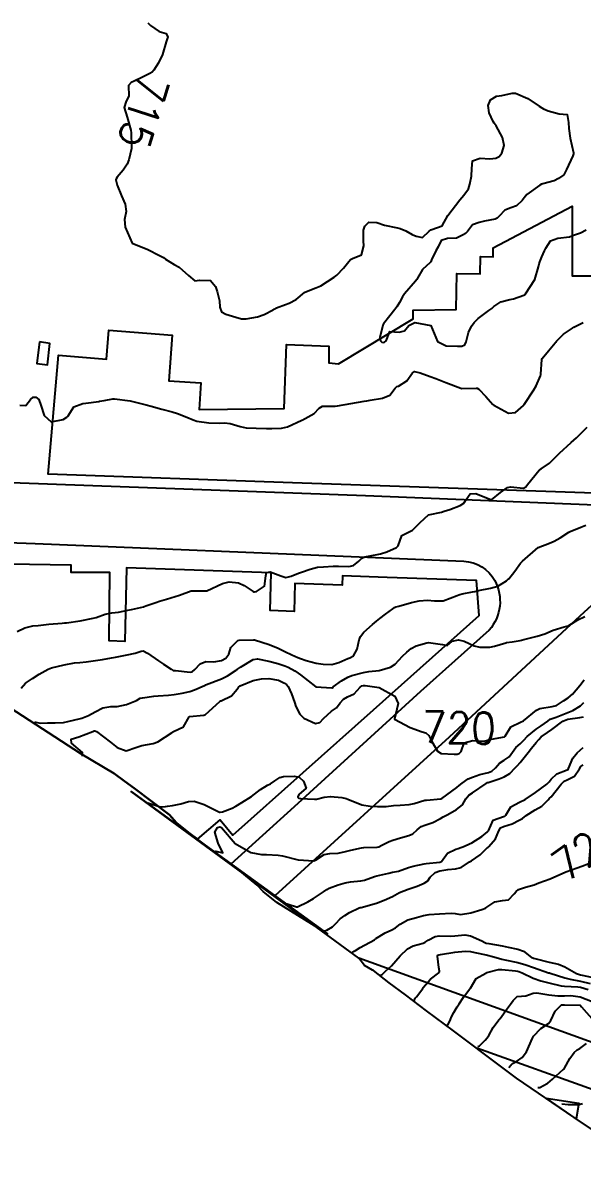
# Model space of a CAD drawing. Header units: metres. Extents: x 307586 to 320046, y 7427249 to 7434250.
# Drawn here: x 310644.1 to 310715.1, y 7432285.9 to 7432430.4 of the extents above; entities that cross this region are included whole.
import ezdxf
from ezdxf.enums import TextEntityAlignment as Align

# ---------------------------------------------------------------- set-up
doc = ezdxf.new("R2010")
doc.units = ezdxf.units.M
doc.header["$MEASUREMENT"] = 0
for name, color, linetype in [('Area', 45, 'Continuous'), ('Cotas', 45, 'Continuous'), ('Curvas de Nivel 1m', 11, 'Continuous'), ('Curvas de Nivel 5m', 15, 'Continuous'), ('Edificações', 30, 'Continuous'), ('Vias Primárias', 230, 'Continuous'), ('Vias Secundárias', 230, 'Continuous')]:
    doc.layers.add(name, color=color, linetype=linetype)
doc.styles.add('Style-STANDARD', font='STANDARD.shx')

msp = doc.modelspace()

# ---------------------------------------------------------------- linework, layer by layer
at = {"layer": 'Area'}
msp.add_polyline3d([(310722.31, 7432285.95, 733.69), (310714.03, 7432291.51, 731.86), (310706.73, 7432296.48, 730.23), (310704.68, 7432298.03, 729.83), (310698.73, 7432302.48, 728.44), (310695.31, 7432305.05, 737.09), (310692.64, 7432307.05, 742.16), (310690.56, 7432308.58, 741.27), (310688.57, 7432310.14, 744.91), (310688.46, 7432310.21, 745.88), (310687.41, 7432310.79, 737.13), (310686.69, 7432311.71, 745.77), (310657.82, 7432332.87, 724.09), (310682.75, 7432314.8, 724.23), (310681.65, 7432315.47, 729.42), (310676.28, 7432318.76, 722.34), (310674.58, 7432320.16, 722.42), (310673.82, 7432320.99, 730.78), (310671.39, 7432322.95, 721.88), (310665.25, 7432327.54, 721.49), (310663.57, 7432328.91, 721), (310662.69, 7432329.89, 724.6), (310658.21, 7432333.29, 720.12), (310656.98, 7432334.17, 720.12), (310655.65, 7432335.16, 722.49), (310651.37, 7432337.7, 722), (310642.46, 7432343.49, 721.32)], dxfattribs=at)
at = {"layer": 'Curvas de Nivel 1m', "flags": 128}
for points, elevation in [([(310643.69, 7432381.91), (310644.45, 7432381.84), (310645.05, 7432382.6), (310645.39, 7432382.91), (310645.71, 7432382.9), (310646.1, 7432382.59), (310646.37, 7432381.91), (310646.76, 7432380.58), (310647.66, 7432379.76), (310649.2, 7432380.07), (310649.67, 7432380.37), (310649.76, 7432380.45), (310649.82, 7432380.54), (310650.55, 7432381.67), (310651.7, 7432382.12), (310652.05, 7432382.16), (310653.7, 7432382.36), (310653.81, 7432382.38), (310654.37, 7432382.48), (310655.48, 7432382.7), (310655.71, 7432382.71), (310657.7, 7432382.45), (310659.7, 7432381.92), (310660.36, 7432381.75), (310661.69, 7432381.4), (310663.03, 7432381.03), (310663.68, 7432380.83), (310664.88, 7432380.36), (310665.67, 7432380.02), (310666.14, 7432379.87), (310667.67, 7432379.65), (310668.98, 7432379.62), (310669.67, 7432379.66), (310670.4, 7432379.56), (310671.66, 7432379.18), (310672.42, 7432379.03), (310673.66, 7432378.97), (310674.97, 7432378.92), (310675.66, 7432378.92), (310676.91, 7432378.97), (310677.66, 7432379.13), (310679.49, 7432380), (310679.67, 7432380.09), (310679.74, 7432380.11), (310679.89, 7432380.18), (310681.02, 7432380.83), (310681.69, 7432381.5), (310682.1, 7432381.75), (310683.7, 7432381.78), (310684.01, 7432381.81), (310685.7, 7432382.11), (310687.39, 7432382.41), (310687.71, 7432382.46), (310688.15, 7432382.53), (310689.71, 7432382.77), (310690.62, 7432383.15), (310691.32, 7432384.04), (310691.53, 7432384.24), (310691.73, 7432384.31), (310692.8, 7432384.96), (310693.51, 7432386.01), (310693.75, 7432386.18), (310694.49, 7432386), (310695.75, 7432385.52), (310696.47, 7432385.26), (310697.73, 7432384.75), (310699.63, 7432384.04), (310699.72, 7432384.02), (310701.59, 7432384.05), (310701.72, 7432384.04), (310701.95, 7432383.92), (310702.8, 7432382.99), (310703.7, 7432381.99), (310703.83, 7432381.89), (310705.69, 7432380.89), (310706.6, 7432380.95), (310707.6, 7432381.85), (310707.64, 7432381.91), (310707.7, 7432381.99), (310708.9, 7432383.83), (310709.2, 7432384.35), (310709.75, 7432385.63), (310709.8, 7432385.77), (310709.81, 7432385.82), (310709.91, 7432387.68), (310709.97, 7432387.82), (310710.79, 7432388.8), (310711.63, 7432389.8), (310711.7, 7432389.9), (310711.8, 7432390.02), (310712.69, 7432390.9), (310713.82, 7432391.68), (310713.88, 7432391.71), (310713.99, 7432391.77), (310715.19, 7432392.39)], 716), ([(310643.35, 7432353.16), (310644.34, 7432353.62), (310645.36, 7432353.87), (310646, 7432353.95), (310647.36, 7432354.09), (310649.06, 7432354.24), (310649.36, 7432354.26), (310649.61, 7432354.28), (310651.36, 7432354.52), (310653.01, 7432354.85), (310653.37, 7432354.96), (310654.5, 7432355.35), (310655.38, 7432355.54), (310656.2, 7432355.64), (310657.38, 7432355.86), (310657.86, 7432355.97), (310659.39, 7432356.32), (310659.47, 7432356.35), (310659.68, 7432356.42), (310660.95, 7432356.85), (310661.4, 7432357), (310662.31, 7432357.29), (310663.41, 7432357.63), (310663.97, 7432357.8), (310665.41, 7432358.35), (310667.41, 7432358.33), (310669.42, 7432359.26), (310670.25, 7432359.47), (310671.42, 7432359.33), (310672.14, 7432358.99), (310673.31, 7432358.25), (310673.37, 7432358.21), (310673.41, 7432358.2), (310673.47, 7432358.19), (310673.71, 7432358.25), (310674.72, 7432358.94), (310674.92, 7432360.24), (310675, 7432360.67), (310675.44, 7432360.74), (310676.81, 7432360.22), (310677.43, 7432360.03), (310678.12, 7432360.2), (310679.05, 7432360.57), (310679.44, 7432360.69), (310680.54, 7432361.08), (310681.45, 7432361.32), (310682.23, 7432361.37), (310683.45, 7432361.44), (310684.12, 7432361.45), (310685.45, 7432361.4), (310686.03, 7432361.53), (310686.71, 7432362.1), (310687.1, 7432362.46), (310687.47, 7432362.63), (310688.16, 7432362.77), (310689.47, 7432363.04), (310690.25, 7432363.28), (310691.48, 7432363.82), (310691.7, 7432364.04), (310692.17, 7432365.36), (310693.51, 7432366.01), (310694.5, 7432367.02), (310695.53, 7432367.99), (310697.18, 7432368.33), (310697.54, 7432368.42), (310698.24, 7432368.66), (310699.55, 7432369.17), (310700.01, 7432369.47), (310700.34, 7432369.93), (310700.84, 7432370.65), (310701.56, 7432370.69), (310703.55, 7432369.89), (310704.66, 7432370.79), (310705.58, 7432371.44), (310705.94, 7432371.51), (310707.58, 7432371.38), (310707.89, 7432371.54), (310708.12, 7432371.84), (310709.6, 7432373.66), (310709.69, 7432373.73), (310709.85, 7432373.82), (310710.88, 7432374.54), (310711.62, 7432375.24), (310712.18, 7432375.79), (310713.65, 7432377.14), (310713.97, 7432377.45), (310714.32, 7432377.76), (310715.01, 7432378.41), (310715.67, 7432379.08)], 717), ([(310643.88, 7432345.98), (310644.39, 7432346.6), (310644.9, 7432346.97), (310645.28, 7432347.21), (310646.13, 7432347.74), (310647.29, 7432348.39), (310647.72, 7432348.56), (310649.3, 7432348.95), (310650.63, 7432349.19), (310651.3, 7432349.25), (310652.09, 7432349.3), (310653.3, 7432349.47), (310654.16, 7432349.63), (310655.31, 7432349.83), (310655.85, 7432349.93), (310657.31, 7432350.22), (310658.31, 7432350.43), (310659.07, 7432350.67), (310659.32, 7432350.7), (310659.89, 7432350.41), (310661.3, 7432349.45), (310661.94, 7432349.03), (310662.89, 7432348.38), (310663.15, 7432348.23), (310663.29, 7432348.23), (310663.43, 7432348.23), (310665.29, 7432348), (310665.57, 7432348.06), (310665.91, 7432348.34), (310666.56, 7432349.08), (310667.3, 7432349.35), (310668.31, 7432349.32), (310669.3, 7432349.48), (310669.83, 7432349.77), (310670.2, 7432350.29), (310670.46, 7432351.16), (310671.34, 7432352.04), (310671.53, 7432352.08), (310673.34, 7432352.12), (310673.48, 7432352.1), (310675.33, 7432351.54), (310676.47, 7432351.07), (310677.32, 7432350.64), (310678.2, 7432350.2), (310678.98, 7432349.86), (310679.31, 7432349.73), (310680.01, 7432349.47), (310681.3, 7432349.16), (310682.19, 7432349.04), (310683.3, 7432349), (310684.18, 7432349.24), (310685.31, 7432349.73), (310685.58, 7432349.84), (310686.04, 7432350.1), (310686.49, 7432350.93), (310686.74, 7432352.1), (310686.91, 7432352.53), (310687.35, 7432353.07), (310688.42, 7432354.07), (310688.94, 7432354.49), (310689.37, 7432354.82), (310690.08, 7432355.35), (310691.03, 7432356.04), (310691.24, 7432356.2), (310691.4, 7432356.28), (310691.76, 7432356.4), (310693.4, 7432356.86), (310694.34, 7432357.06), (310695.4, 7432357.15), (310696.32, 7432357.06), (310697.4, 7432357.08), (310699.18, 7432357.72), (310699.41, 7432357.82), (310699.5, 7432357.85), (310699.8, 7432357.94), (310701.14, 7432358.2), (310701.42, 7432358.26), (310701.89, 7432358.38), (310703.42, 7432358.69), (310704.36, 7432358.94), (310705.43, 7432359.58), (310705.58, 7432359.71), (310705.73, 7432359.87), (310706.48, 7432360.83), (310707.23, 7432361.85), (310707.33, 7432361.98), (310707.47, 7432362.11), (310709.48, 7432363.82), (310710.91, 7432364.39), (310711.5, 7432364.64), (310712.25, 7432365.04), (310713.36, 7432365.77), (310713.51, 7432365.86), (310714.89, 7432366.39), (310715.52, 7432366.66)], 718), ([(310645.53, 7432341.7), (310646.25, 7432341.54), (310647.21, 7432341.6), (310648.16, 7432341.6), (310649.21, 7432341.61), (310649.96, 7432341.78), (310651.22, 7432342.07), (310651.57, 7432342.16), (310652.39, 7432342.5), (310653.23, 7432342.99), (310654.22, 7432343.49), (310655.23, 7432343.66), (310656.02, 7432343.67), (310657.24, 7432343.89), (310658.48, 7432344.43), (310658.98, 7432344.69), (310659.25, 7432344.76), (310660.69, 7432344.96), (310661.25, 7432344.99), (310662.55, 7432345.09), (310663.26, 7432345.19), (310664.27, 7432345.35), (310665.26, 7432345.55), (310665.85, 7432345.76), (310667.11, 7432346.33), (310667.22, 7432346.38), (310667.27, 7432346.41), (310667.39, 7432346.44), (310669.28, 7432347.17), (310670.02, 7432347.56), (310671.12, 7432348.28), (310671.22, 7432348.35), (310671.29, 7432348.4), (310671.67, 7432348.65), (310673.31, 7432349.63), (310673.84, 7432349.72), (310675.3, 7432349.41), (310676.43, 7432349.09), (310677.3, 7432348.83), (310677.75, 7432348.65), (310678.57, 7432348.19), (310679, 7432347.89), (310679.29, 7432347.67), (310681.27, 7432346.16), (310683.27, 7432346.01), (310683.36, 7432346.04), (310683.46, 7432346.13), (310684.49, 7432346.91), (310685.29, 7432347.37), (310685.8, 7432347.59), (310687.29, 7432347.98), (310687.97, 7432348.08), (310689.29, 7432348.24), (310690.71, 7432348.64), (310691.3, 7432349.04), (310692.24, 7432350.03), (310692.78, 7432350.56), (310693.33, 7432351.02), (310693.99, 7432351.35), (310695.34, 7432351.74), (310695.56, 7432351.77), (310697.34, 7432351.53), (310697.9, 7432351.39), (310698.55, 7432351.95), (310699.34, 7432352.1), (310700.07, 7432351.93), (310701.33, 7432351.33), (310702.07, 7432351.17), (310703.33, 7432351.18), (310703.92, 7432351.29), (310705.34, 7432351.74), (310705.44, 7432351.77), (310706.17, 7432351.86), (310707.19, 7432352.01), (310707.34, 7432352.05), (310707.65, 7432352.15), (310709.35, 7432352.59), (310710.29, 7432352.88), (310711.36, 7432353.33), (310712.76, 7432353.78), (310713.25, 7432353.88), (310713.37, 7432353.94), (310714.48, 7432354.65), (310715.38, 7432355.09)], 719), ([(310659.92, 7432331.43), (310661.36, 7432330.98), (310661.73, 7432330.91), (310662.18, 7432330.98), (310662.44, 7432331.02), (310663.08, 7432331.11), (310664.14, 7432331.31), (310665.09, 7432331.59), (310665.82, 7432331.62), (310667.09, 7432331.2), (310668.94, 7432330.3), (310669.03, 7432330.26), (310669.07, 7432330.25), (310669.13, 7432330.24), (310669.39, 7432330.3), (310670.62, 7432330.75), (310671.08, 7432331), (310671.87, 7432331.49), (310673.1, 7432332.25), (310674.22, 7432333.13), (310675.12, 7432333.65), (310675.51, 7432333.84), (310676.06, 7432334.22), (310676.7, 7432334.64), (310677.13, 7432334.76), (310678.52, 7432334.8), (310679.13, 7432334.67), (310679.68, 7432334.17), (310680.01, 7432333.27), (310679.11, 7432332.5), (310678.98, 7432332.18), (310679.1, 7432332.03), (310679.29, 7432331.99), (310681.1, 7432331.9), (310681.35, 7432331.91), (310682.3, 7432332.14), (310683.1, 7432332.25), (310684.55, 7432332.12), (310685.1, 7432331.98), (310685.33, 7432331.88), (310687.09, 7432331.18), (310688.14, 7432331.02), (310689.09, 7432330.96), (310690.16, 7432330.98), (310691.09, 7432331.09), (310691.97, 7432331.15), (310693.09, 7432331.22), (310693.74, 7432331.36), (310695.1, 7432331.75), (310695.31, 7432331.78), (310697.1, 7432331.92), (310697.23, 7432331.97), (310699.12, 7432333.36), (310699.44, 7432333.62), (310699.83, 7432333.93), (310700.58, 7432334.48), (310701.13, 7432334.7), (310702.04, 7432335.01), (310703.14, 7432335.28), (310703.58, 7432335.45), (310704.05, 7432335.88), (310704.56, 7432336.48), (310705.16, 7432336.85), (310705.77, 7432337.26), (310706.22, 7432337.86), (310706.61, 7432338.43), (310707.19, 7432338.92), (310707.66, 7432339.37), (310708.08, 7432339.84), (310709.21, 7432340.79), (310709.84, 7432341.19), (310710.69, 7432341.81), (310710.98, 7432342.05), (310711.23, 7432342.13), (310711.74, 7432342.31), (310713.23, 7432342.91), (310713.85, 7432343.15), (310714.83, 7432343.75), (310715.05, 7432343.95), (310715.25, 7432344.17)], 721), ([(310668.43, 7432325.25), (310668.56, 7432325.28), (310669.46, 7432325.08), (310668.86, 7432326.3), (310668.45, 7432327.71), (310668.77, 7432328.3), (310669.05, 7432328.38), (310669.28, 7432328.3), (310671.03, 7432326.28), (310673.02, 7432325.13), (310674.37, 7432324.88), (310675.01, 7432324.87), (310676.45, 7432324.78), (310677.01, 7432324.69), (310679, 7432324.18), (310681, 7432324.08), (310681.21, 7432324.16), (310682.29, 7432324.87), (310683.02, 7432324.99), (310684.07, 7432325.06), (310685.02, 7432325.24), (310685.71, 7432325.41), (310687.03, 7432325.73), (310687.34, 7432325.77), (310689.03, 7432325.81), (310689.24, 7432325.85), (310689.62, 7432326.05), (310690.56, 7432326.53), (310691.04, 7432326.71), (310692, 7432326.99), (310693.05, 7432327.27), (310693.54, 7432327.51), (310694.09, 7432328), (310694.63, 7432328.42), (310695.06, 7432328.59), (310696.09, 7432328.95), (310697.08, 7432329.45), (310697.41, 7432329.63), (310697.98, 7432329.96), (310699.09, 7432330.58), (310699.85, 7432331.18), (310700.3, 7432331.93), (310700.65, 7432332.38), (310701.11, 7432332.71), (310702.86, 7432333.89), (310703.03, 7432333.99), (310703.12, 7432334.02), (310704.52, 7432334.49), (310705.14, 7432334.74), (310705.88, 7432335.13), (310706.55, 7432335.86), (310706.83, 7432336.18), (310707.16, 7432336.56), (310708.21, 7432337.83), (310708.63, 7432338.38), (310709.19, 7432339.1), (310709.54, 7432339.48), (310709.86, 7432339.81), (310710.66, 7432340.35), (310711.21, 7432340.72), (310712.59, 7432341.78), (310713.23, 7432342.03), (310714.73, 7432342.25), (310715.23, 7432342.33)], 722), ([(310677.08, 7432318.78), (310678.81, 7432318.24), (310678.89, 7432318.23), (310678.93, 7432318.23), (310680.23, 7432318.88), (310680.94, 7432319.29), (310682.22, 7432320.14), (310682.65, 7432320.44), (310682.96, 7432320.61), (310684.07, 7432321.02), (310684.97, 7432321.29), (310685.66, 7432321.42), (310686.97, 7432321.53), (310687.44, 7432321.62), (310688.7, 7432322.06), (310688.98, 7432322.15), (310690.52, 7432322.51), (310690.99, 7432322.61), (310691.72, 7432322.76), (310692.99, 7432323.2), (310693.59, 7432323.41), (310695, 7432323.69), (310695.27, 7432323.72), (310697, 7432323.9), (310697.19, 7432323.97), (310697.94, 7432325.04), (310699.03, 7432325.54), (310699.33, 7432325.63), (310700.13, 7432325.93), (310700.75, 7432326.21), (310701.04, 7432326.35), (310702.3, 7432327.15), (310703.05, 7432327.76), (310703.12, 7432327.82), (310703.14, 7432327.89), (310703.73, 7432329.23), (310705.08, 7432329.7), (310705.21, 7432329.74), (310705.34, 7432329.87), (310706.01, 7432330.94), (310707.1, 7432331.5), (310707.82, 7432331.84), (310709.11, 7432332.75), (310709.74, 7432333.19), (310710.56, 7432333.81), (310710.85, 7432334.08), (310711.13, 7432334.44), (310711.84, 7432335.09), (310713.15, 7432335.62), (310713.25, 7432335.67), (310713.31, 7432335.77), (310713.85, 7432337.08), (310714.4, 7432337.76), (310714.8, 7432338.13), (310715.18, 7432338.46)], 723), ([(310682.24, 7432315.14), (310682.34, 7432315.18), (310682.65, 7432315.26), (310683.35, 7432315.68), (310683.78, 7432316.12), (310684.34, 7432316.69), (310684.92, 7432317.15), (310685.52, 7432317.51), (310686.75, 7432318.09), (310686.88, 7432318.14), (310686.93, 7432318.15), (310687, 7432318.16), (310688.94, 7432318.68), (310689.94, 7432319.06), (310690.96, 7432319.56), (310691.27, 7432319.72), (310691.87, 7432320.03), (310692.97, 7432320.46), (310694.11, 7432320.86), (310694.98, 7432321.22), (310695.44, 7432321.53), (310695.75, 7432321.98), (310696.39, 7432322.57), (310696.99, 7432322.78), (310698, 7432322.96), (310698.99, 7432323.05), (310699.7, 7432323.23), (310700.76, 7432323.92), (310700.9, 7432324.02), (310701.01, 7432324.08), (310702.08, 7432324.84), (310703.03, 7432325.74), (310703.1, 7432325.82), (310703.18, 7432325.89), (310704.04, 7432326.88), (310704.48, 7432327.88), (310704.68, 7432328.25), (310705.06, 7432328.42), (310706.18, 7432328.75), (310707.07, 7432329.21), (310707.46, 7432329.46), (310707.95, 7432329.84), (310709.09, 7432330.54), (310709.91, 7432330.99), (310710.71, 7432331.8), (310710.91, 7432332), (310711.11, 7432332.18), (310712.38, 7432333.78), (310712.74, 7432334.17), (310713.13, 7432334.35), (310714.09, 7432334.81), (310714.7, 7432335.75), (310714.86, 7432336.05), (310715.16, 7432336.25)], 724), ([(310689.51, 7432309.54), (310689.55, 7432309.58), (310689.66, 7432309.64), (310690.09, 7432310.05), (310690.49, 7432310.4), (310690.85, 7432310.76), (310691.96, 7432312.02), (310692.87, 7432312.88), (310693.61, 7432313.27), (310694.88, 7432313.64), (310695.12, 7432313.75), (310695.5, 7432313.98), (310696.41, 7432314.46), (310696.89, 7432314.55), (310698.32, 7432314.52), (310698.89, 7432314.55), (310700.14, 7432314.68), (310700.89, 7432314.54), (310702.3, 7432313.9), (310702.69, 7432313.7), (310702.88, 7432313.63), (310703.21, 7432313.56), (310704.88, 7432313.26), (310705.64, 7432313.1), (310706.87, 7432312.85), (310707.62, 7432312.59), (310708.62, 7432311.82), (310708.78, 7432311.74), (310708.86, 7432311.71), (310709.02, 7432311.66), (310710.86, 7432311.21), (310712.03, 7432310.96), (310712.85, 7432310.6), (310714.33, 7432309.76), (310714.84, 7432309.6), (310715.03, 7432309.56), (310716.83, 7432309.18)], 726), ([(310693.73, 7432306.3), (310693.86, 7432306.62), (310694.01, 7432306.79), (310694.81, 7432307.88), (310694.85, 7432307.95), (310694.88, 7432307.99), (310695.78, 7432309.03), (310696.84, 7432309.87), (310696.89, 7432309.92), (310696.92, 7432309.97), (310696.93, 7432310.06), (310696.85, 7432310.54), (310696.68, 7432311.97), (310696.75, 7432312.08), (310696.86, 7432312.13), (310697.07, 7432312.17), (310698.87, 7432312.46), (310700.2, 7432312.6), (310700.87, 7432312.56), (310701.41, 7432312.45), (310702.87, 7432312.14), (310703.84, 7432311.88), (310704.86, 7432311.58), (310705.22, 7432311.5), (310706.86, 7432311.18), (310707.89, 7432310.87), (310708.85, 7432310.52), (310710.77, 7432309.87), (310710.84, 7432309.85), (310710.89, 7432309.84), (310711, 7432309.8), (310712.83, 7432309.2), (310713.54, 7432309.05), (310714.83, 7432308.8), (310716.05, 7432308.52)], 727), ([(310697.87, 7432303.21), (310698.04, 7432303.31), (310698.32, 7432303.95), (310698.46, 7432304.25), (310698.78, 7432304.81), (310699.19, 7432305.53), (310699.44, 7432305.93), (310699.98, 7432306.75), (310700.81, 7432307.84), (310700.86, 7432307.92), (310701.6, 7432309.14), (310702.84, 7432309.83), (310702.88, 7432309.86), (310702.93, 7432309.89), (310704.44, 7432310.29), (310704.85, 7432310.28), (310706.58, 7432310.11), (310706.85, 7432310.07), (310707.02, 7432310.02), (310707.42, 7432309.84), (310708.83, 7432309.19), (310709.78, 7432308.86), (310710.82, 7432308.57), (310712.38, 7432308.22), (310712.82, 7432308.16), (310714.5, 7432308.07), (310714.82, 7432308.02), (310715.79, 7432307.74)], 728), ([(310701.81, 7432300.51), (310702.02, 7432300.61), (310702.74, 7432301.32), (310703.01, 7432301.62), (310703.19, 7432301.89), (310703.74, 7432302.9), (310704.47, 7432303.87), (310704.61, 7432304.03), (310704.77, 7432304.24), (310705.46, 7432305.19), (310705.97, 7432305.86), (310706.3, 7432306.35), (310706.8, 7432306.86), (310707.91, 7432306.94), (310708.81, 7432307.26), (310709.3, 7432307.32), (310710.81, 7432307.08), (310711.97, 7432306.95), (310712.8, 7432306.95), (310713.6, 7432306.97), (310714.8, 7432306.79), (310716.32, 7432306.21)], 729), ([(310709.43, 7432295.3), (310709.69, 7432295.29), (310710.6, 7432295.8), (310710.64, 7432295.83), (310710.67, 7432295.85), (310711.26, 7432296.37), (310712.69, 7432297.61), (310712.77, 7432297.69), (310712.81, 7432297.77), (310713.48, 7432298.99), (310714.01, 7432299.76), (310714.39, 7432300.09), (310714.73, 7432300.26), (310715.59, 7432300.89)], 731), ([(310712.46, 7432293.22), (310713.27, 7432293.13), (310714.64, 7432293.15), (310715.1, 7432293.29)], 732)]:
    msp.add_lwpolyline(points, dxfattribs=dict(at, elevation=elevation))
at = {"layer": 'Curvas de Nivel 5m', "flags": 128}
for points, elevation in [([(310659.95, 7432430.42), (310660.09, 7432430.25), (310660.27, 7432430.08), (310661.36, 7432429.31), (310662.26, 7432429.07), (310662.47, 7432428.61), (310662.38, 7432428.4), (310662.25, 7432428.02), (310661.78, 7432426.4), (310661.27, 7432425.35), (310660.7, 7432424.42), (310660.47, 7432424.15), (310660.2, 7432423.99), (310659.26, 7432423.5), (310658.19, 7432422.99), (310657.81, 7432422.83), (310657.47, 7432422.46), (310657.52, 7432421.1), (310657.19, 7432420.46), (310656.93, 7432419.68), (310657.32, 7432418.46), (310657.78, 7432416.79), (310657.82, 7432416.45), (310657.87, 7432414.67), (310657.85, 7432414.45), (310657.52, 7432413.01), (310657.31, 7432412.46), (310656.81, 7432411.7), (310656.04, 7432410.84), (310655.91, 7432410.6), (310655.89, 7432410.47), (310656.03, 7432409.82), (310656.59, 7432408.46), (310657.05, 7432407.41), (310657.19, 7432406.46), (310656.97, 7432405.47), (310657.05, 7432404.46), (310657.94, 7432402.45), (310659.93, 7432401.65), (310661.43, 7432400.89), (310661.92, 7432400.63), (310662.19, 7432400.4), (310663.26, 7432399.73), (310663.9, 7432399.42), (310665.11, 7432398.36), (310665.89, 7432397.66), (310666.49, 7432397.74), (310667.89, 7432397.72), (310668.5, 7432396.94), (310668.73, 7432396.32), (310669.02, 7432395.15), (310669.07, 7432394.31), (310669.27, 7432393.74), (310669.83, 7432393.44), (310671.08, 7432393.04), (310671.83, 7432392.84), (310672.4, 7432392.84), (310673.83, 7432393.12), (310674.69, 7432393.39), (310675.84, 7432394.01), (310675.98, 7432394.09), (310676.25, 7432394.23), (310677.39, 7432394.67), (310677.85, 7432394.85), (310678.75, 7432395.31), (310679.81, 7432396.18), (310679.87, 7432396.23), (310681.25, 7432396.8), (310681.88, 7432397.05), (310683.59, 7432398.13), (310683.9, 7432398.4), (310684.77, 7432399.26), (310685.45, 7432400.11), (310685.66, 7432400.37), (310685.92, 7432400.49), (310687.03, 7432400.99), (310687.33, 7432402.1), (310687.3, 7432402.74), (310687.29, 7432404.1), (310687.46, 7432404.61), (310687.98, 7432405.11), (310688.99, 7432405.06), (310689.97, 7432404.73), (310691.61, 7432404.4), (310691.97, 7432404.32), (310692.68, 7432404.03), (310693.49, 7432403.55), (310693.96, 7432403.33), (310694.8, 7432403.16), (310695.65, 7432403.99), (310695.82, 7432404.14), (310695.97, 7432404.2), (310697.28, 7432404.67), (310697.99, 7432405.97), (310699.54, 7432407.95), (310700.02, 7432408.53), (310700.61, 7432409.35), (310700.81, 7432409.93), (310701.01, 7432410.97), (310701.03, 7432411.93), (310701.13, 7432412.88), (310702.08, 7432413.24), (310703.32, 7432413.15), (310704.08, 7432413.24), (310704.51, 7432413.45), (310704.87, 7432413.88), (310705.14, 7432414.84), (310704.95, 7432415.88), (310704.13, 7432417.32), (310703.89, 7432417.66), (310703.76, 7432417.9), (310703.26, 7432419.01), (310703.12, 7432419.91), (310703.43, 7432420.64), (310704.17, 7432421.09), (310704.85, 7432421.2), (310706.18, 7432421.48), (310706.57, 7432421.48), (310708.17, 7432420.82), (310709.6, 7432419.83), (310709.93, 7432419.61), (310710.15, 7432419.51), (310710.74, 7432419.23), (310712.14, 7432418.87), (310713.15, 7432418.79), (310713.32, 7432417.78), (310713.36, 7432417.02), (310713.54, 7432415.78), (310713.95, 7432413.9), (310713.96, 7432413.77), (310713.85, 7432413.55), (310713.07, 7432411.78), (310712.7, 7432411.14), (310712.05, 7432410.64), (310711.47, 7432410.38), (310710.04, 7432409.98), (310709.9, 7432409.95), (310709.66, 7432409.83), (310708.02, 7432408.63), (310707.67, 7432408.2), (310707.43, 7432407.86), (310706.7, 7432407.17), (310706, 7432406.94), (310705.22, 7432406.65), (310704.52, 7432405.88), (310704.26, 7432405.61), (310703.99, 7432405.51), (310702.64, 7432405.25), (310701.98, 7432405.07), (310701.14, 7432404.76), (310700.49, 7432403.93), (310700.23, 7432403.66), (310699.96, 7432403.49), (310699.1, 7432403.1), (310697.95, 7432403.04), (310697.14, 7432402.78), (310696.77, 7432401.98), (310696.46, 7432401.46), (310695.92, 7432400.32), (310695.83, 7432400.08), (310695.75, 7432399.99), (310694.79, 7432399.12), (310694.14, 7432398.01), (310694.05, 7432397.85), (310693.89, 7432397.63), (310692.52, 7432396.03), (310692.26, 7432395.64), (310691.86, 7432394.9), (310691.51, 7432394.38), (310691.27, 7432394.05), (310690.65, 7432393.24), (310689.82, 7432392.21), (310689.74, 7432392.06), (310689.39, 7432390.48), (310689.45, 7432390.07), (310689.63, 7432389.9), (310689.79, 7432389.86), (310689.96, 7432389.89), (310690.17, 7432390.06), (310690.62, 7432391.24), (310691.81, 7432391.14), (310692.52, 7432391.32), (310693.06, 7432392.02), (310693.83, 7432392.37), (310695.82, 7432391.99), (310696.69, 7432389.98), (310697.79, 7432389.43), (310699.21, 7432389.37), (310699.79, 7432389.4), (310700.16, 7432389.56), (310700.31, 7432389.93), (310700.63, 7432391.11), (310701.02, 7432391.93), (310701.35, 7432392.4), (310701.83, 7432392.88), (310703.22, 7432393.9), (310703.57, 7432394.17), (310703.85, 7432394.43), (310704.74, 7432395), (310705.86, 7432395.28), (310706.35, 7432395.38), (310707.65, 7432395.85), (310707.8, 7432395.93), (310707.87, 7432396.02), (310709.05, 7432397.83), (310709.52, 7432399.44), (310709.59, 7432399.82), (310709.66, 7432400.08), (310709.93, 7432400.7), (310710.28, 7432401.48), (310710.42, 7432401.82), (310711.02, 7432402.74), (310711.96, 7432403.09), (310713.44, 7432403.26), (310713.96, 7432403.45), (310714.19, 7432403.54), (310714.85, 7432403.76), (310715.56, 7432404.16)], 715), ([(310651.65, 7432337.37), (310651.63, 7432337.83), (310650.24, 7432339), (310650.21, 7432339.5), (310651.19, 7432339.79), (310652.95, 7432340.49), (310653.13, 7432340.56), (310653.19, 7432340.56), (310653.41, 7432340.49), (310655.18, 7432339.11), (310656.05, 7432338.46), (310657.17, 7432338.04), (310658.42, 7432338.43), (310659.18, 7432338.71), (310660.62, 7432338.97), (310661.18, 7432339.17), (310663.02, 7432340.37), (310663.11, 7432340.45), (310663.19, 7432340.5), (310664.47, 7432341.09), (310665.16, 7432342.35), (310665.2, 7432342.38), (310665.22, 7432342.38), (310667.02, 7432342.54), (310667.23, 7432342.62), (310669.05, 7432344.3), (310669.18, 7432344.36), (310669.24, 7432344.38), (310670.53, 7432345.01), (310671.27, 7432345.84), (310671.44, 7432346.11), (310671.65, 7432346.27), (310673.28, 7432346.94), (310674.36, 7432347.16), (310675.28, 7432347.22), (310676.51, 7432346.99), (310677.28, 7432346.6), (310677.51, 7432346.44), (310677.74, 7432346.2), (310678.18, 7432345.28), (310678.54, 7432344.19), (310678.72, 7432343.67), (310679.23, 7432342.66), (310679.72, 7432342.17), (310681.21, 7432341.51), (310681.76, 7432341.61), (310682.23, 7432342.14), (310683.23, 7432343.04), (310683.87, 7432343.49), (310684.34, 7432344.12), (310684.76, 7432344.6), (310685.25, 7432344.87), (310686.11, 7432345.25), (310686.86, 7432346.09), (310687.09, 7432346.28), (310687.28, 7432346.33), (310687.52, 7432346.33), (310689.27, 7432346.06), (310691.26, 7432344.97), (310691.68, 7432344.03), (310691.22, 7432342.04), (310693.21, 7432340.97), (310694.75, 7432340.44), (310695.2, 7432340.3), (310695.59, 7432339.99), (310695.97, 7432339.2), (310696.67, 7432337.98), (310697.17, 7432337.68), (310698.81, 7432337.59), (310699.17, 7432337.62), (310699.43, 7432337.67), (310699.68, 7432337.93), (310700.07, 7432339.05), (310701.19, 7432339.35), (310702.56, 7432339.26), (310703.2, 7432339.41), (310703.56, 7432339.52), (310705.2, 7432339.8), (310705.24, 7432339.83), (310705.26, 7432339.87), (310706, 7432341.08), (310707.22, 7432341.68), (310707.6, 7432341.84), (310709.24, 7432343.17), (310709.67, 7432343.38), (310711.24, 7432343.67), (310711.77, 7432343.79), (310712.67, 7432344.36), (310713.26, 7432344.76), (310713.8, 7432345.23), (310714.29, 7432345.76), (310714.73, 7432346.31), (310715.29, 7432347.02)], 720), ([(310685.83, 7432312.38), (310686.13, 7432312.59), (310686.28, 7432312.68), (310686.87, 7432313.05), (310688.69, 7432314.06), (310688.81, 7432314.14), (310688.88, 7432314.19), (310690.03, 7432314.92), (310690.9, 7432315.29), (310691.37, 7432315.56), (310691.97, 7432316.02), (310692.92, 7432316.57), (310694.03, 7432316.89), (310694.92, 7432317.11), (310695.65, 7432317.26), (310696.93, 7432317.34), (310698.42, 7432317.44), (310698.93, 7432317.4), (310699.59, 7432317.27), (310700.93, 7432317.48), (310702.33, 7432317.9), (310702.77, 7432318.06), (310702.94, 7432318.19), (310703.96, 7432318.87), (310704.95, 7432319.02), (310705.7, 7432319.11), (310706.43, 7432319.86), (310706.65, 7432320.17), (310706.97, 7432320.43), (310707.87, 7432320.74), (310708.97, 7432321.01), (310709.53, 7432321.26), (310710.98, 7432321.8), (310712.99, 7432322.67), (310714.42, 7432323.17), (310715, 7432323.38), (310715.87, 7432323.74)], 725), ([(310705.73, 7432297.83), (310706.02, 7432298.2), (310706.22, 7432298.34), (310706.7, 7432298.59), (310707.44, 7432299.11), (310707.96, 7432299.83), (310708.74, 7432301.57), (310708.82, 7432301.74), (310708.88, 7432301.82), (310709.78, 7432302.78), (310710.76, 7432303.41), (310711.08, 7432303.8), (310711.6, 7432304.97), (310712.44, 7432305.78), (310712.79, 7432305.81), (310714.78, 7432305.76), (310714.81, 7432305.75), (310714.98, 7432305.56), (310716.56, 7432303.73)], 730)]:
    msp.add_lwpolyline(points, dxfattribs=dict(at, elevation=elevation))
at = {"layer": 'Edificações'}
msp.add_lwpolyline([(310719.08, 7432370.62), (310678.3, 7432372.05), (310647.28, 7432373.13), (310648.6, 7432388.25), (310654.67, 7432387.72), (310654.99, 7432391.39), (310663.01, 7432390.79), (310662.61, 7432385), (310666.67, 7432384.72), (310666.43, 7432381.36), (310677.22, 7432381.45), (310677.53, 7432389.58), (310682.91, 7432389.38), (310682.91, 7432387.25), (310684.13, 7432387.15), (310693.58, 7432392.83), (310693.58, 7432393.95), (310699.06, 7432394.05), (310699.16, 7432398.61), (310702.1, 7432398.55), (310702.15, 7432400.74), (310703.73, 7432400.7), (310703.75, 7432401.85), (310713.79, 7432407.15), (310713.79, 7432398.32), (310718.56, 7432398.32)], dxfattribs=at)
msp.add_lwpolyline([(310646.17, 7432389.94), (310645.86, 7432387.16), (310647.2, 7432387.01), (310647.5, 7432389.73)], close=True, dxfattribs=at)
at = {"layer": 'Edificações', "elevation": 721.56}
msp.add_lwpolyline([(310642.46, 7432343.49), (310651.37, 7432337.7), (310655.65, 7432335.16), (310656.98, 7432334.17), (310658.21, 7432333.29), (310662.69, 7432329.89), (310663.57, 7432328.91), (310665.25, 7432327.54), (310666.23, 7432326.81), (310669.11, 7432329.25), (310670.72, 7432327.34), (310688.58, 7432343.25), (310701.98, 7432355.18), (310701.62, 7432359.65), (310690.31, 7432360.03), (310684.64, 7432360.22), (310684.6, 7432359.07), (310678.6, 7432359.27), (310678.48, 7432355.72), (310675.44, 7432355.82), (310675.6, 7432360.6), (310657.21, 7432361.23), (310657.02, 7432351.89), (310655.03, 7432352), (310655.09, 7432360.64), (310650.22, 7432360.64), (310650.22, 7432361.6), (310623.63, 7432361.99)], dxfattribs=at)
at = {"layer": 'Edificações', "elevation": 731.06}
msp.add_lwpolyline([(310710.46, 7432293.94), (310714.63, 7432293.3), (310714.3, 7432291.33)], close=True, dxfattribs=at)
at = {"layer": 'Vias Primárias'}
msp.add_lwpolyline([(310602.84, 7432373.38), (310625.23, 7432372.73), (310687.54, 7432370.41), (310721.93, 7432369.03), (310758.86, 7432367.42, 0.261532), (310764.81, 7432370.43), (310775.55, 7432395.38), (310794.65, 7432439.39), (310798.93, 7432446.72, -0.145903), (310804.32, 7432451.77, -0.171631), (310817, 7432453.34), (310821.58, 7432452.05)], format="xyb", dxfattribs=at)
for points, elevation in [([(310617.9, 7432361.6), (310620.19, 7432363.27, -0.166817), (310625.89, 7432365.04), (310645.65, 7432364.35), (310688.8, 7432362.58), (310700.02, 7432362.09, -0.26305), (310703.95, 7432359.63, -0.313151), (310703.26, 7432353.35), (310694.51, 7432345.57), (310678.49, 7432330.92), (310670.45, 7432323.65)], 721.9), ([(310676.07, 7432319.65), (310698.19, 7432339.79), (310714.77, 7432355.17), (310719.79, 7432359.71, -0.205553), (310724.53, 7432361.33), (310750.68, 7432360.33, -0.125956), (310754.69, 7432359.14, -0.326629), (310757.25, 7432353.09), (310752.07, 7432339.6), (310741.43, 7432315.35), (310734.87, 7432299.35, -0.414485), (310729.37, 7432297.05), (310720.86, 7432299.35)], 724.19)]:
    msp.add_lwpolyline(points, format="xyb", dxfattribs=dict(at, elevation=elevation))
at = {"layer": 'Vias Secundárias', "elevation": 724.19}
msp.add_lwpolyline([(310720.86, 7432299.35), (310686.69, 7432311.71)], dxfattribs=at)
at = {"layer": 'Vias Secundárias'}
msp.add_lwpolyline([(310717.05, 7432294.79), (310701.67, 7432300.28)], dxfattribs=at)

# ---------------------------------------------------------------- texts
at = {"layer": 'Cotas', "style": 'Style-STANDARD'}
for s, rotation, p in [('715', 252.3833, (310659.38, 7432419.12, 715)), ('720', 358.7462, (310699.4, 7432340.96, 720)), ('725', 35.0988, (310715.69, 7432325.59, 725))]:
    msp.add_text(s, height=4, rotation=rotation, dxfattribs=at).set_placement(p, align=Align.MIDDLE_CENTER)

doc.saveas('drawing.dxf')
